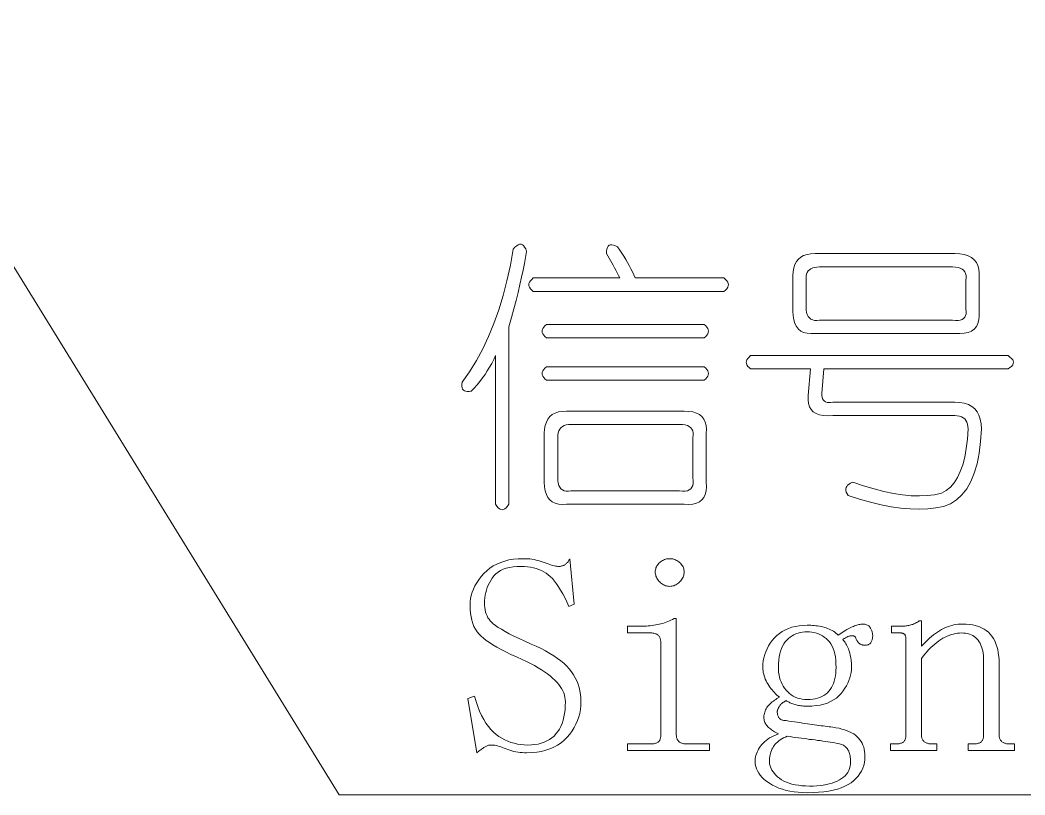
# Model space of a CAD drawing. Extents: x 1 to 297, y 1 to 210.
# Drawn here: x 248.71 to 261.65, y 109.01 to 118.99 of the extents above; entities that cross this region are included whole.
import ezdxf

# ---------------------------------------------------------------- set-up
doc = ezdxf.new("R2010")
doc.units = 0

msp = doc.modelspace()

# ---------------------------------------------------------------- linework, layer by layer
at = {"color": 7, "lineweight": 13}
msp.add_lwpolyline([(246.667, 118.993), (252.82, 109.014), (294.549, 109.014)], dxfattribs=at)
for points in [[(255.063, 116.043), (255.085, 116.068), (255.107, 116.088), (255.127, 116.1), (255.145, 116.107), (255.163, 116.107), (255.18, 116.101), (255.195, 116.089), (255.209, 116.07), (255.223, 116.046), (255.235, 116.014), (255.222, 115.938), (255.207, 115.857), (255.19, 115.771), (255.171, 115.681), (255.149, 115.586), (255.125, 115.486), (255.099, 115.382), (255.07, 115.274), (255.039, 115.161), (255.006, 115.043), (255.006, 112.757), (254.989, 112.732), (254.972, 112.712), (254.955, 112.697), (254.937, 112.689), (254.92, 112.686), (254.903, 112.689), (254.886, 112.697), (254.869, 112.712), (254.852, 112.732), (254.835, 112.757), (254.835, 114.672), (254.811, 114.621), (254.785, 114.571), (254.758, 114.522), (254.729, 114.475), (254.699, 114.429), (254.667, 114.384), (254.633, 114.34), (254.597, 114.297), (254.559, 114.255), (254.52, 114.214), (254.493, 114.21), (254.47, 114.21), (254.45, 114.213), (254.433, 114.219), (254.42, 114.229), (254.411, 114.242), (254.404, 114.258), (254.401, 114.278), (254.402, 114.302), (254.406, 114.329), (254.5, 114.464), (254.588, 114.608), (254.669, 114.759), (254.744, 114.918), (254.813, 115.086), (254.876, 115.261), (254.932, 115.445), (254.982, 115.636), (255.026, 115.836)], [(256.263, 115.986), (256.265, 116.018), (256.269, 116.044), (256.276, 116.066), (256.286, 116.082), (256.299, 116.093), (256.315, 116.099), (256.333, 116.1), (256.355, 116.096), (256.379, 116.086), (256.406, 116.072), (256.434, 116.032), (256.461, 115.992), (256.487, 115.952), (256.511, 115.912), (256.535, 115.872), (256.557, 115.832), (256.578, 115.792), (256.598, 115.752), (256.617, 115.712), (256.635, 115.672), (257.777, 115.672), (257.798, 115.654), (257.814, 115.637), (257.825, 115.62), (257.832, 115.603), (257.835, 115.586), (257.832, 115.569), (257.825, 115.552), (257.814, 115.534), (257.798, 115.517), (257.777, 115.5), (255.32, 115.5), (255.3, 115.517), (255.284, 115.534), (255.272, 115.552), (255.265, 115.569), (255.263, 115.586), (255.265, 115.603), (255.272, 115.62), (255.284, 115.637), (255.3, 115.654), (255.32, 115.672), (256.435, 115.672), (256.417, 115.706), (256.4, 115.739), (256.383, 115.772), (256.366, 115.804), (256.349, 115.836), (256.332, 115.867), (256.315, 115.898), (256.297, 115.928), (256.28, 115.957)], [(258.949, 115.986), (260.749, 115.986), (260.814, 115.983), (260.871, 115.973), (260.921, 115.958), (260.964, 115.936), (260.999, 115.907), (261.027, 115.873), (261.047, 115.832), (261.06, 115.785), (261.065, 115.731), (261.063, 115.672), (261.063, 115.243), (261.065, 115.184), (261.06, 115.131), (261.047, 115.085), (261.027, 115.046), (260.999, 115.014), (260.964, 114.989), (260.921, 114.971), (260.871, 114.96), (260.814, 114.955), (260.749, 114.957), (258.949, 114.957), (258.895, 114.955), (258.846, 114.96), (258.803, 114.971), (258.766, 114.989), (258.735, 115.014), (258.709, 115.046), (258.689, 115.085), (258.675, 115.131), (258.666, 115.184), (258.663, 115.243), (258.663, 115.7), (258.666, 115.754), (258.675, 115.803), (258.689, 115.846), (258.709, 115.883), (258.735, 115.914), (258.766, 115.94), (258.803, 115.96), (258.846, 115.974), (258.895, 115.983)], [(260.892, 115.643), (260.895, 115.676), (260.894, 115.705), (260.888, 115.73), (260.878, 115.753), (260.863, 115.772), (260.844, 115.787), (260.82, 115.799), (260.791, 115.808), (260.758, 115.813), (260.72, 115.814), (259.006, 115.814), (258.973, 115.813), (258.944, 115.809), (258.919, 115.802), (258.896, 115.792), (258.877, 115.779), (258.862, 115.763), (258.85, 115.744), (258.841, 115.723), (258.836, 115.699), (258.835, 115.672), (258.835, 115.3), (258.836, 115.262), (258.841, 115.229), (258.85, 115.201), (258.862, 115.177), (258.877, 115.157), (258.896, 115.142), (258.919, 115.132), (258.944, 115.126), (258.973, 115.125), (259.006, 115.129), (260.72, 115.129), (260.758, 115.125), (260.791, 115.125), (260.82, 115.13), (260.844, 115.138), (260.863, 115.15), (260.878, 115.166), (260.888, 115.187), (260.894, 115.211), (260.895, 115.239), (260.892, 115.272)], [(255.492, 115.072), (257.52, 115.072), (257.541, 115.054), (257.557, 115.037), (257.568, 115.02), (257.575, 115.003), (257.577, 114.986), (257.575, 114.969), (257.568, 114.952), (257.557, 114.934), (257.541, 114.917), (257.52, 114.9), (255.492, 114.9), (255.471, 114.917), (255.455, 114.934), (255.444, 114.952), (255.437, 114.969), (255.435, 114.986), (255.437, 115.003), (255.444, 115.02), (255.455, 115.037), (255.471, 115.054)], [(258.12, 114.672), (261.435, 114.672), (261.46, 114.654), (261.48, 114.637), (261.495, 114.62), (261.503, 114.603), (261.506, 114.586), (261.503, 114.569), (261.495, 114.552), (261.48, 114.534), (261.46, 114.517), (261.435, 114.5), (259.063, 114.5), (259.035, 114.186), (259.036, 114.159), (259.04, 114.136), (259.047, 114.116), (259.057, 114.099), (259.07, 114.086), (259.086, 114.076), (259.105, 114.07), (259.126, 114.067), (259.15, 114.068), (259.177, 114.072), (260.749, 114.072), (260.814, 114.068), (260.872, 114.058), (260.924, 114.041), (260.968, 114.017), (261.006, 113.986), (261.037, 113.948), (261.061, 113.904), (261.078, 113.852), (261.088, 113.794), (261.092, 113.729), (261.082, 113.564), (261.063, 113.414), (261.036, 113.279), (261, 113.157), (260.956, 113.05), (260.903, 112.957), (260.842, 112.879), (260.772, 112.814), (260.693, 112.764), (260.606, 112.729), (260.506, 112.71), (260.401, 112.698), (260.291, 112.694), (260.176, 112.697), (260.056, 112.707), (259.931, 112.725), (259.8, 112.751), (259.664, 112.784), (259.523, 112.824), (259.377, 112.872), (259.363, 112.894), (259.352, 112.915), (259.347, 112.935), (259.345, 112.954), (259.349, 112.972), (259.357, 112.988), (259.369, 113.004), (259.387, 113.018), (259.408, 113.031), (259.435, 113.043), (259.575, 112.995), (259.709, 112.955), (259.837, 112.922), (259.96, 112.897), (260.077, 112.879), (260.189, 112.868), (260.295, 112.865), (260.395, 112.869), (260.489, 112.881), (260.577, 112.9), (260.637, 112.934), (260.692, 112.979), (260.74, 113.035), (260.783, 113.101), (260.82, 113.179), (260.852, 113.267), (260.877, 113.366), (260.897, 113.476), (260.912, 113.597), (260.92, 113.729), (260.919, 113.761), (260.913, 113.79), (260.905, 113.816), (260.893, 113.838), (260.877, 113.857), (260.859, 113.873), (260.836, 113.885), (260.811, 113.893), (260.781, 113.898), (260.749, 113.9), (259.177, 113.9), (259.113, 113.898), (259.055, 113.901), (259.005, 113.911), (258.963, 113.928), (258.927, 113.95), (258.9, 113.979), (258.879, 114.014), (258.867, 114.056), (258.861, 114.103), (258.863, 114.157), (258.892, 114.5), (258.12, 114.5), (258.1, 114.517), (258.084, 114.534), (258.072, 114.552), (258.065, 114.569), (258.063, 114.586), (258.065, 114.603), (258.072, 114.62), (258.084, 114.637), (258.1, 114.654)], [(255.492, 114.529), (257.52, 114.529), (257.541, 114.512), (257.557, 114.494), (257.568, 114.477), (257.575, 114.46), (257.577, 114.443), (257.575, 114.426), (257.568, 114.409), (257.557, 114.392), (257.541, 114.374), (257.52, 114.357), (255.492, 114.357), (255.471, 114.374), (255.455, 114.392), (255.444, 114.409), (255.437, 114.426), (255.435, 114.443), (255.437, 114.46), (255.444, 114.477), (255.455, 114.494), (255.471, 114.512)], [(255.749, 113.957), (257.263, 113.957), (257.323, 113.954), (257.375, 113.946), (257.421, 113.932), (257.46, 113.912), (257.492, 113.886), (257.517, 113.854), (257.535, 113.817), (257.547, 113.774), (257.551, 113.726), (257.549, 113.672), (257.549, 113.043), (257.551, 112.984), (257.547, 112.931), (257.535, 112.885), (257.517, 112.846), (257.492, 112.814), (257.46, 112.789), (257.421, 112.771), (257.375, 112.76), (257.323, 112.755), (257.263, 112.757), (255.749, 112.757), (255.695, 112.755), (255.646, 112.76), (255.603, 112.771), (255.566, 112.789), (255.535, 112.814), (255.509, 112.846), (255.489, 112.885), (255.475, 112.931), (255.466, 112.984), (255.463, 113.043), (255.463, 113.672), (255.466, 113.726), (255.475, 113.774), (255.489, 113.817), (255.509, 113.854), (255.535, 113.886), (255.566, 113.912), (255.603, 113.932), (255.646, 113.946), (255.695, 113.954)], [(257.206, 113.786), (255.806, 113.786), (255.773, 113.784), (255.744, 113.779), (255.719, 113.77), (255.696, 113.758), (255.677, 113.743), (255.662, 113.724), (255.65, 113.702), (255.641, 113.676), (255.636, 113.647), (255.635, 113.614), (255.635, 113.1), (255.636, 113.062), (255.641, 113.029), (255.65, 113.001), (255.662, 112.977), (255.677, 112.957), (255.696, 112.942), (255.719, 112.932), (255.744, 112.926), (255.773, 112.925), (255.806, 112.929), (257.206, 112.929), (257.244, 112.925), (257.277, 112.926), (257.305, 112.932), (257.329, 112.942), (257.349, 112.957), (257.364, 112.977), (257.374, 113.001), (257.38, 113.029), (257.381, 113.062), (257.377, 113.1), (257.377, 113.614), (257.381, 113.647), (257.38, 113.676), (257.374, 113.702), (257.364, 113.724), (257.349, 113.743), (257.329, 113.758), (257.305, 113.77), (257.277, 113.779), (257.244, 113.784)], [(255.177, 110.757), (255.103, 110.791), (255.033, 110.824), (254.968, 110.856), (254.908, 110.888), (254.852, 110.918), (254.802, 110.948), (254.756, 110.976), (254.716, 111.004), (254.68, 111.031), (254.649, 111.057), (254.622, 111.084), (254.597, 111.114), (254.576, 111.147), (254.557, 111.183), (254.542, 111.222), (254.529, 111.263), (254.519, 111.307), (254.512, 111.354), (254.507, 111.404), (254.506, 111.457), (254.508, 111.5), (254.513, 111.542), (254.522, 111.584), (254.535, 111.625), (254.551, 111.666), (254.57, 111.707), (254.594, 111.747), (254.62, 111.786), (254.651, 111.826), (254.685, 111.864), (254.722, 111.901), (254.762, 111.934), (254.805, 111.963), (254.851, 111.988), (254.901, 112.009), (254.953, 112.026), (255.008, 112.04), (255.066, 112.05), (255.128, 112.055), (255.192, 112.057), (255.22, 112.057), (255.248, 112.055), (255.276, 112.053), (255.304, 112.049), (255.331, 112.045), (255.358, 112.039), (255.385, 112.033), (255.411, 112.025), (255.437, 112.017), (255.463, 112.007), (255.488, 111.998), (255.512, 111.989), (255.534, 111.982), (255.555, 111.975), (255.574, 111.97), (255.592, 111.965), (255.608, 111.962), (255.623, 111.959), (255.637, 111.958), (255.649, 111.957), (255.657, 111.957), (255.666, 111.958), (255.674, 111.959), (255.682, 111.961), (255.69, 111.963), (255.698, 111.965), (255.705, 111.968), (255.713, 111.971), (255.72, 111.975), (255.727, 111.979), (255.735, 111.983), (255.741, 111.989), (255.748, 111.995), (255.755, 112.002), (255.761, 112.009), (255.768, 112.017), (255.774, 112.026), (255.78, 112.036), (255.786, 112.046), (255.792, 112.057), (255.849, 111.472), (255.777, 111.443), (255.752, 111.501), (255.726, 111.555), (255.7, 111.606), (255.673, 111.652), (255.647, 111.695), (255.621, 111.734), (255.594, 111.768), (255.567, 111.8), (255.54, 111.827), (255.513, 111.85), (255.485, 111.87), (255.456, 111.889), (255.425, 111.905), (255.392, 111.919), (255.358, 111.93), (255.322, 111.94), (255.285, 111.948), (255.246, 111.953), (255.205, 111.956), (255.163, 111.957), (255.111, 111.956), (255.061, 111.951), (255.016, 111.944), (254.973, 111.933), (254.935, 111.92), (254.899, 111.903), (254.867, 111.884), (254.839, 111.861), (254.813, 111.836), (254.792, 111.807), (254.773, 111.777), (254.756, 111.746), (254.741, 111.715), (254.728, 111.684), (254.717, 111.652), (254.708, 111.62), (254.701, 111.587), (254.696, 111.554), (254.693, 111.52), (254.692, 111.486), (254.693, 111.455), (254.695, 111.426), (254.7, 111.397), (254.707, 111.37), (254.715, 111.345), (254.725, 111.32), (254.737, 111.297), (254.751, 111.276), (254.767, 111.255), (254.785, 111.236), (254.806, 111.216), (254.835, 111.195), (254.869, 111.172), (254.91, 111.147), (254.958, 111.12), (255.012, 111.091), (255.072, 111.06), (255.139, 111.028), (255.212, 110.993), (255.292, 110.957), (255.358, 110.928), (255.421, 110.899), (255.48, 110.868), (255.535, 110.837), (255.586, 110.805), (255.634, 110.773), (255.677, 110.74), (255.717, 110.706), (255.753, 110.671), (255.785, 110.636), (255.813, 110.599), (255.839, 110.562), (255.861, 110.523), (255.881, 110.483), (255.897, 110.441), (255.911, 110.398), (255.921, 110.354), (255.929, 110.309), (255.933, 110.262), (255.935, 110.214), (255.933, 110.164), (255.927, 110.114), (255.919, 110.065), (255.906, 110.018), (255.89, 109.972), (255.87, 109.926), (255.847, 109.882), (255.82, 109.84), (255.79, 109.798), (255.756, 109.757), (255.719, 109.719), (255.678, 109.685), (255.634, 109.655), (255.587, 109.629), (255.536, 109.607), (255.483, 109.589), (255.426, 109.575), (255.365, 109.565), (255.302, 109.559), (255.235, 109.557), (255.206, 109.558), (255.178, 109.559), (255.151, 109.562), (255.124, 109.565), (255.097, 109.57), (255.071, 109.575), (255.045, 109.582), (255.02, 109.589), (254.995, 109.598), (254.97, 109.607), (254.947, 109.617), (254.924, 109.625), (254.902, 109.633), (254.881, 109.639), (254.861, 109.645), (254.843, 109.649), (254.825, 109.653), (254.808, 109.655), (254.792, 109.657), (254.777, 109.657), (254.769, 109.657), (254.76, 109.656), (254.752, 109.655), (254.743, 109.653), (254.735, 109.65), (254.726, 109.647), (254.717, 109.643), (254.709, 109.639), (254.7, 109.634), (254.692, 109.629), (254.683, 109.623), (254.674, 109.617), (254.665, 109.61), (254.655, 109.604), (254.645, 109.597), (254.635, 109.589), (254.625, 109.582), (254.614, 109.574), (254.603, 109.566), (254.592, 109.557), (254.477, 110.257), (254.563, 110.286), (254.584, 110.217), (254.606, 110.152), (254.63, 110.091), (254.656, 110.036), (254.683, 109.984), (254.711, 109.937), (254.742, 109.894), (254.773, 109.856), (254.807, 109.822), (254.842, 109.793), (254.878, 109.767), (254.915, 109.744), (254.953, 109.724), (254.993, 109.706), (255.033, 109.691), (255.074, 109.679), (255.116, 109.669), (255.159, 109.663), (255.204, 109.659), (255.249, 109.657), (255.296, 109.659), (255.341, 109.663), (255.384, 109.67), (255.424, 109.68), (255.461, 109.693), (255.497, 109.709), (255.529, 109.727), (255.56, 109.749), (255.588, 109.773), (255.613, 109.8), (255.636, 109.83), (255.657, 109.862), (255.675, 109.897), (255.691, 109.935), (255.704, 109.975), (255.715, 110.018), (255.724, 110.063), (255.73, 110.111), (255.733, 110.161), (255.735, 110.214), (255.733, 110.243), (255.729, 110.271), (255.722, 110.299), (255.713, 110.328), (255.701, 110.355), (255.686, 110.383), (255.668, 110.411), (255.648, 110.438), (255.625, 110.466), (255.599, 110.493), (255.57, 110.52), (255.539, 110.547), (255.504, 110.574), (255.466, 110.6), (255.426, 110.627), (255.382, 110.653), (255.335, 110.679), (255.286, 110.706), (255.233, 110.731)], [(257.077, 112.057), (257.092, 112.057), (257.105, 112.055), (257.119, 112.053), (257.132, 112.049), (257.145, 112.045), (257.158, 112.039), (257.17, 112.033), (257.183, 112.025), (257.194, 112.017), (257.206, 112.007), (257.217, 111.997), (257.227, 111.986), (257.235, 111.975), (257.243, 111.964), (257.249, 111.952), (257.254, 111.94), (257.258, 111.927), (257.261, 111.914), (257.263, 111.9), (257.263, 111.886), (257.263, 111.872), (257.261, 111.858), (257.258, 111.844), (257.254, 111.831), (257.249, 111.818), (257.243, 111.805), (257.235, 111.793), (257.227, 111.781), (257.217, 111.769), (257.206, 111.757), (257.194, 111.746), (257.183, 111.737), (257.17, 111.728), (257.158, 111.721), (257.145, 111.714), (257.132, 111.709), (257.119, 111.705), (257.105, 111.702), (257.092, 111.701), (257.077, 111.7), (257.063, 111.701), (257.049, 111.702), (257.036, 111.705), (257.023, 111.709), (257.01, 111.714), (256.997, 111.721), (256.984, 111.728), (256.972, 111.737), (256.96, 111.746), (256.949, 111.757), (256.938, 111.769), (256.928, 111.781), (256.92, 111.793), (256.912, 111.805), (256.906, 111.818), (256.901, 111.831), (256.897, 111.844), (256.894, 111.858), (256.892, 111.872), (256.892, 111.886), (256.892, 111.9), (256.894, 111.914), (256.897, 111.927), (256.901, 111.94), (256.906, 111.952), (256.912, 111.964), (256.92, 111.975), (256.928, 111.986), (256.938, 111.997), (256.949, 112.007), (256.96, 112.017), (256.972, 112.025), (256.984, 112.033), (256.997, 112.039), (257.01, 112.045), (257.023, 112.049), (257.036, 112.053), (257.049, 112.055), (257.063, 112.057)], [(256.963, 110.972), (256.963, 110.983), (256.962, 110.994), (256.961, 111.004), (256.959, 111.014), (256.956, 111.023), (256.953, 111.032), (256.949, 111.041), (256.945, 111.049), (256.94, 111.057), (256.935, 111.064), (256.928, 111.071), (256.921, 111.077), (256.914, 111.083), (256.905, 111.087), (256.895, 111.091), (256.885, 111.094), (256.874, 111.097), (256.861, 111.099), (256.848, 111.1), (256.835, 111.1), (256.535, 111.1), (256.535, 111.186), (256.677, 111.186), (256.703, 111.186), (256.728, 111.187), (256.753, 111.188), (256.778, 111.189), (256.802, 111.191), (256.827, 111.194), (256.85, 111.196), (256.874, 111.2), (256.897, 111.203), (256.92, 111.207), (256.943, 111.212), (256.965, 111.217), (256.988, 111.223), (257.009, 111.23), (257.031, 111.238), (257.052, 111.246), (257.073, 111.255), (257.094, 111.264), (257.114, 111.275), (257.135, 111.286), (257.163, 111.286), (257.163, 109.786), (257.164, 109.775), (257.165, 109.764), (257.166, 109.754), (257.169, 109.745), (257.172, 109.736), (257.176, 109.728), (257.181, 109.72), (257.186, 109.713), (257.192, 109.706), (257.199, 109.7), (257.206, 109.695), (257.214, 109.69), (257.222, 109.686), (257.231, 109.682), (257.24, 109.679), (257.249, 109.676), (257.259, 109.674), (257.27, 109.673), (257.281, 109.672), (257.292, 109.672), (257.592, 109.672), (257.592, 109.586), (256.535, 109.586), (256.535, 109.672), (256.835, 109.672), (256.848, 109.672), (256.861, 109.673), (256.874, 109.674), (256.885, 109.676), (256.895, 109.679), (256.905, 109.682), (256.914, 109.686), (256.921, 109.69), (256.928, 109.695), (256.935, 109.7), (256.94, 109.706), (256.945, 109.713), (256.949, 109.72), (256.953, 109.728), (256.956, 109.736), (256.959, 109.745), (256.961, 109.754), (256.962, 109.764), (256.963, 109.775), (256.963, 109.786)], [(259.177, 109.886), (259.219, 109.879), (259.259, 109.872), (259.296, 109.863), (259.331, 109.853), (259.363, 109.841), (259.393, 109.828), (259.421, 109.814), (259.447, 109.799), (259.471, 109.782), (259.492, 109.764), (259.511, 109.745), (259.528, 109.725), (259.543, 109.703), (259.556, 109.68), (259.567, 109.655), (259.576, 109.63), (259.583, 109.603), (259.588, 109.575), (259.591, 109.545), (259.592, 109.514), (259.59, 109.472), (259.585, 109.432), (259.576, 109.394), (259.563, 109.357), (259.547, 109.322), (259.527, 109.288), (259.504, 109.256), (259.477, 109.226), (259.447, 109.198), (259.413, 109.172), (259.375, 109.147), (259.333, 109.125), (259.287, 109.106), (259.237, 109.089), (259.183, 109.075), (259.124, 109.064), (259.062, 109.055), (258.995, 109.048), (258.924, 109.044), (258.849, 109.043), (258.79, 109.044), (258.733, 109.048), (258.679, 109.054), (258.627, 109.062), (258.577, 109.073), (258.53, 109.087), (258.485, 109.102), (258.442, 109.121), (258.401, 109.141), (258.363, 109.164), (258.328, 109.189), (258.296, 109.214), (258.268, 109.24), (258.244, 109.267), (258.224, 109.295), (258.207, 109.323), (258.194, 109.352), (258.185, 109.382), (258.179, 109.412), (258.177, 109.443), (258.178, 109.463), (258.18, 109.483), (258.184, 109.503), (258.189, 109.523), (258.195, 109.543), (258.203, 109.563), (258.212, 109.583), (258.223, 109.603), (258.235, 109.623), (258.249, 109.643), (258.264, 109.663), (258.281, 109.681), (258.299, 109.699), (258.32, 109.716), (258.342, 109.732), (258.365, 109.748), (258.391, 109.762), (258.418, 109.776), (258.447, 109.788), (258.477, 109.8), (258.461, 109.809), (258.445, 109.818), (258.429, 109.826), (258.415, 109.836), (258.401, 109.845), (258.387, 109.854), (258.375, 109.864), (258.363, 109.873), (258.352, 109.883), (258.342, 109.893), (258.332, 109.903), (258.324, 109.914), (258.316, 109.925), (258.31, 109.936), (258.304, 109.948), (258.3, 109.961), (258.296, 109.973), (258.294, 109.987), (258.292, 110), (258.292, 110.014), (258.292, 110.031), (258.294, 110.048), (258.297, 110.064), (258.301, 110.08), (258.306, 110.095), (258.312, 110.11), (258.32, 110.124), (258.328, 110.138), (258.338, 110.151), (258.349, 110.164), (258.361, 110.177), (258.373, 110.189), (258.386, 110.201), (258.399, 110.212), (258.413, 110.223), (258.428, 110.234), (258.443, 110.244), (258.459, 110.254), (258.475, 110.263), (258.492, 110.272), (258.475, 110.286), (258.458, 110.301), (258.442, 110.317), (258.427, 110.333), (258.411, 110.35), (258.397, 110.368), (258.382, 110.386), (258.368, 110.404), (258.355, 110.423), (258.342, 110.443), (258.33, 110.463), (258.319, 110.484), (258.309, 110.504), (258.301, 110.525), (258.294, 110.547), (258.288, 110.568), (258.283, 110.59), (258.28, 110.612), (258.278, 110.635), (258.277, 110.657), (258.279, 110.7), (258.283, 110.741), (258.291, 110.781), (258.301, 110.821), (258.315, 110.859), (258.331, 110.896), (258.351, 110.933), (258.373, 110.968), (258.399, 111.002), (258.427, 111.036), (258.459, 111.067), (258.492, 111.095), (258.528, 111.12), (258.567, 111.141), (258.608, 111.159), (258.651, 111.174), (258.697, 111.185), (258.745, 111.194), (258.796, 111.198), (258.849, 111.2), (258.872, 111.2), (258.894, 111.199), (258.917, 111.198), (258.939, 111.196), (258.961, 111.193), (258.983, 111.19), (259.005, 111.186), (259.027, 111.182), (259.049, 111.177), (259.07, 111.172), (259.091, 111.165), (259.112, 111.158), (259.131, 111.151), (259.15, 111.142), (259.169, 111.132), (259.186, 111.122), (259.203, 111.111), (259.219, 111.098), (259.234, 111.085), (259.249, 111.072), (259.269, 111.085), (259.288, 111.099), (259.307, 111.111), (259.325, 111.123), (259.344, 111.134), (259.361, 111.144), (259.378, 111.154), (259.395, 111.163), (259.412, 111.171), (259.427, 111.179), (259.443, 111.185), (259.458, 111.192), (259.473, 111.197), (259.487, 111.202), (259.501, 111.205), (259.514, 111.209), (259.527, 111.211), (259.539, 111.213), (259.552, 111.214), (259.563, 111.214), (259.577, 111.214), (259.59, 111.212), (259.602, 111.21), (259.613, 111.206), (259.624, 111.202), (259.633, 111.196), (259.642, 111.19), (259.65, 111.182), (259.657, 111.174), (259.663, 111.164), (259.669, 111.154), (259.673, 111.145), (259.678, 111.135), (259.681, 111.126), (259.685, 111.116), (259.687, 111.107), (259.689, 111.098), (259.691, 111.089), (259.691, 111.08), (259.692, 111.072), (259.692, 111.06), (259.691, 111.05), (259.69, 111.039), (259.688, 111.029), (259.686, 111.02), (259.684, 111.011), (259.681, 111.002), (259.678, 110.994), (259.674, 110.986), (259.67, 110.979), (259.666, 110.972), (259.66, 110.966), (259.654, 110.96), (259.647, 110.956), (259.64, 110.952), (259.632, 110.949), (259.623, 110.946), (259.613, 110.944), (259.603, 110.943), (259.592, 110.943), (259.583, 110.943), (259.575, 110.944), (259.567, 110.945), (259.56, 110.946), (259.552, 110.948), (259.545, 110.951), (259.539, 110.953), (259.532, 110.957), (259.526, 110.96), (259.52, 110.964), (259.515, 110.969), (259.509, 110.974), (259.504, 110.979), (259.5, 110.985), (259.495, 110.991), (259.491, 110.998), (259.487, 111.005), (259.484, 111.012), (259.48, 111.02), (259.477, 111.029), (259.474, 111.037), (259.47, 111.044), (259.466, 111.05), (259.46, 111.055), (259.454, 111.059), (259.447, 111.062), (259.44, 111.064), (259.432, 111.065), (259.423, 111.065), (259.413, 111.064), (259.403, 111.063), (259.393, 111.06), (259.383, 111.057), (259.372, 111.053), (259.361, 111.048), (259.351, 111.043), (259.34, 111.037), (259.329, 111.03), (259.317, 111.023), (259.306, 111.014), (259.317, 111.003), (259.328, 110.99), (259.338, 110.976), (259.347, 110.962), (259.356, 110.947), (259.364, 110.93), (259.372, 110.913), (259.379, 110.896), (259.386, 110.877), (259.392, 110.857), (259.397, 110.837), (259.402, 110.817), (259.406, 110.797), (259.41, 110.777), (259.413, 110.757), (259.416, 110.737), (259.418, 110.717), (259.419, 110.697), (259.42, 110.677), (259.42, 110.657), (259.419, 110.623), (259.415, 110.589), (259.408, 110.555), (259.399, 110.521), (259.386, 110.488), (259.371, 110.454), (259.354, 110.421), (259.333, 110.388), (259.31, 110.354), (259.285, 110.322), (259.256, 110.29), (259.224, 110.262), (259.188, 110.238), (259.15, 110.216), (259.108, 110.198), (259.063, 110.184), (259.014, 110.172), (258.962, 110.164), (258.907, 110.159), (258.849, 110.157), (258.832, 110.157), (258.815, 110.158), (258.799, 110.159), (258.783, 110.161), (258.767, 110.163), (258.751, 110.165), (258.736, 110.168), (258.721, 110.171), (258.706, 110.175), (258.692, 110.179), (258.678, 110.183), (258.664, 110.188), (258.651, 110.192), (258.639, 110.197), (258.627, 110.202), (258.616, 110.207), (258.606, 110.212), (258.596, 110.218), (258.586, 110.223), (258.577, 110.229), (258.566, 110.223), (258.556, 110.217), (258.546, 110.21), (258.536, 110.204), (258.527, 110.197), (258.519, 110.189), (258.511, 110.182), (258.504, 110.174), (258.498, 110.166), (258.492, 110.157), (258.486, 110.149), (258.481, 110.141), (258.477, 110.133), (258.473, 110.125), (258.47, 110.118), (258.468, 110.111), (258.466, 110.104), (258.464, 110.098), (258.463, 110.092), (258.463, 110.086), (258.463, 110.075), (258.464, 110.064), (258.466, 110.054), (258.468, 110.045), (258.47, 110.036), (258.473, 110.028), (258.477, 110.02), (258.481, 110.013), (258.486, 110.006), (258.492, 110), (258.498, 109.995), (258.504, 109.99), (258.511, 109.986), (258.519, 109.982), (258.527, 109.979), (258.536, 109.976), (258.546, 109.974), (258.556, 109.973), (258.566, 109.972), (258.577, 109.972), (258.614, 109.966), (258.65, 109.96), (258.686, 109.955), (258.72, 109.95), (258.754, 109.945), (258.787, 109.94), (258.82, 109.935), (258.852, 109.93), (258.883, 109.926), (258.913, 109.922), (258.943, 109.917), (258.972, 109.913), (259, 109.909), (259.027, 109.906), (259.054, 109.902), (259.08, 109.898), (259.106, 109.895), (259.13, 109.892), (259.154, 109.889)], [(259.92, 109.586), (259.92, 109.672), (259.992, 109.672), (260.006, 109.672), (260.019, 109.673), (260.031, 109.674), (260.042, 109.676), (260.052, 109.679), (260.062, 109.682), (260.071, 109.686), (260.079, 109.69), (260.086, 109.695), (260.092, 109.7), (260.097, 109.706), (260.102, 109.713), (260.106, 109.72), (260.11, 109.728), (260.113, 109.736), (260.116, 109.745), (260.118, 109.754), (260.119, 109.764), (260.12, 109.775), (260.12, 109.786), (260.12, 111.014), (260.12, 111.023), (260.12, 111.031), (260.119, 111.038), (260.118, 111.045), (260.117, 111.052), (260.115, 111.058), (260.113, 111.064), (260.111, 111.069), (260.109, 111.074), (260.106, 111.079), (260.103, 111.083), (260.099, 111.086), (260.095, 111.09), (260.09, 111.092), (260.085, 111.095), (260.079, 111.097), (260.072, 111.098), (260.065, 111.099), (260.057, 111.1), (260.049, 111.1), (259.935, 111.1), (259.935, 111.186), (260.035, 111.186), (260.049, 111.186), (260.063, 111.186), (260.077, 111.187), (260.091, 111.188), (260.104, 111.189), (260.118, 111.191), (260.131, 111.193), (260.144, 111.195), (260.157, 111.197), (260.17, 111.2), (260.183, 111.203), (260.196, 111.207), (260.208, 111.211), (260.221, 111.216), (260.233, 111.222), (260.245, 111.228), (260.257, 111.234), (260.269, 111.241), (260.28, 111.249), (260.292, 111.257), (260.32, 111.257), (260.32, 110.929), (260.346, 110.957), (260.372, 110.983), (260.397, 111.008), (260.423, 111.032), (260.449, 111.054), (260.475, 111.074), (260.5, 111.094), (260.526, 111.112), (260.552, 111.128), (260.577, 111.143), (260.603, 111.157), (260.629, 111.169), (260.656, 111.179), (260.683, 111.189), (260.71, 111.197), (260.737, 111.203), (260.764, 111.208), (260.792, 111.212), (260.82, 111.214), (260.849, 111.214), (260.896, 111.213), (260.941, 111.209), (260.983, 111.203), (261.023, 111.194), (261.06, 111.182), (261.094, 111.168), (261.126, 111.151), (261.155, 111.132), (261.182, 111.11), (261.206, 111.086), (261.228, 111.059), (261.247, 111.029), (261.264, 110.997), (261.279, 110.962), (261.292, 110.925), (261.302, 110.885), (261.31, 110.843), (261.316, 110.798), (261.319, 110.75), (261.32, 110.7), (261.32, 109.786), (261.321, 109.775), (261.322, 109.764), (261.324, 109.754), (261.326, 109.745), (261.329, 109.736), (261.333, 109.728), (261.338, 109.72), (261.343, 109.713), (261.349, 109.706), (261.356, 109.7), (261.363, 109.695), (261.371, 109.69), (261.379, 109.686), (261.388, 109.682), (261.397, 109.679), (261.407, 109.676), (261.417, 109.674), (261.427, 109.673), (261.438, 109.672), (261.449, 109.672), (261.52, 109.672), (261.52, 109.586), (260.92, 109.586), (260.92, 109.672), (260.992, 109.672), (261.006, 109.672), (261.019, 109.673), (261.031, 109.674), (261.042, 109.676), (261.052, 109.679), (261.062, 109.682), (261.071, 109.686), (261.079, 109.69), (261.086, 109.695), (261.092, 109.7), (261.097, 109.706), (261.102, 109.713), (261.106, 109.72), (261.11, 109.728), (261.113, 109.736), (261.116, 109.745), (261.118, 109.754), (261.119, 109.764), (261.12, 109.775), (261.12, 109.786), (261.12, 110.743), (261.12, 110.776), (261.117, 110.808), (261.114, 110.839), (261.109, 110.868), (261.102, 110.895), (261.095, 110.92), (261.085, 110.944), (261.075, 110.967), (261.062, 110.988), (261.049, 111.007), (261.034, 111.025), (261.017, 111.041), (261, 111.055), (260.98, 111.067), (260.96, 111.077), (260.937, 111.085), (260.914, 111.092), (260.889, 111.096), (260.862, 111.099), (260.835, 111.1), (260.809, 111.099), (260.783, 111.097), (260.757, 111.092), (260.731, 111.086), (260.704, 111.079), (260.678, 111.069), (260.651, 111.058), (260.624, 111.045), (260.597, 111.031), (260.57, 111.014), (260.543, 110.997), (260.517, 110.977), (260.491, 110.957), (260.465, 110.934), (260.44, 110.911), (260.415, 110.886), (260.391, 110.859), (260.367, 110.832), (260.343, 110.802), (260.32, 110.772), (260.32, 109.786), (260.321, 109.775), (260.322, 109.764), (260.324, 109.754), (260.326, 109.745), (260.329, 109.736), (260.333, 109.728), (260.338, 109.72), (260.343, 109.713), (260.349, 109.706), (260.356, 109.7), (260.363, 109.695), (260.371, 109.69), (260.379, 109.686), (260.388, 109.682), (260.397, 109.679), (260.407, 109.676), (260.417, 109.674), (260.427, 109.673), (260.438, 109.672), (260.449, 109.672), (260.52, 109.672), (260.52, 109.586)], [(258.477, 110.657), (258.478, 110.623), (258.481, 110.591), (258.486, 110.559), (258.493, 110.528), (258.502, 110.498), (258.513, 110.47), (258.526, 110.442), (258.541, 110.415), (258.558, 110.389), (258.577, 110.364), (258.598, 110.341), (258.62, 110.321), (258.644, 110.302), (258.669, 110.287), (258.695, 110.273), (258.723, 110.262), (258.752, 110.254), (258.783, 110.248), (258.815, 110.244), (258.849, 110.243), (258.885, 110.244), (258.919, 110.247), (258.952, 110.253), (258.983, 110.26), (259.011, 110.27), (259.038, 110.282), (259.063, 110.295), (259.087, 110.312), (259.108, 110.33), (259.127, 110.35), (259.145, 110.372), (259.161, 110.397), (259.175, 110.423), (259.187, 110.451), (259.197, 110.48), (259.205, 110.512), (259.212, 110.546), (259.217, 110.581), (259.219, 110.618), (259.22, 110.657), (259.219, 110.704), (259.216, 110.749), (259.211, 110.791), (259.203, 110.83), (259.194, 110.866), (259.182, 110.9), (259.168, 110.931), (259.152, 110.959), (259.134, 110.984), (259.113, 111.007), (259.091, 111.028), (259.068, 111.046), (259.044, 111.062), (259.019, 111.076), (258.994, 111.088), (258.967, 111.097), (258.939, 111.105), (258.91, 111.11), (258.88, 111.113), (258.849, 111.114), (258.818, 111.113), (258.788, 111.11), (258.759, 111.105), (258.731, 111.097), (258.704, 111.088), (258.678, 111.076), (258.653, 111.062), (258.629, 111.046), (258.607, 111.028), (258.585, 111.007), (258.564, 110.984), (258.546, 110.959), (258.53, 110.931), (258.516, 110.9), (258.504, 110.866), (258.495, 110.83), (258.487, 110.791), (258.482, 110.749), (258.479, 110.704)], [(258.592, 109.772), (258.567, 109.76), (258.543, 109.748), (258.522, 109.735), (258.501, 109.722), (258.483, 109.709), (258.466, 109.695), (258.45, 109.681), (258.436, 109.666), (258.424, 109.651), (258.413, 109.636), (258.404, 109.62), (258.395, 109.603), (258.388, 109.585), (258.381, 109.567), (258.376, 109.548), (258.371, 109.529), (258.368, 109.508), (258.365, 109.487), (258.364, 109.465), (258.363, 109.443), (258.364, 109.42), (258.368, 109.398), (258.375, 109.376), (258.384, 109.354), (258.395, 109.332), (258.409, 109.311), (258.426, 109.29), (258.445, 109.269), (258.467, 109.249), (258.492, 109.229), (258.519, 109.21), (258.548, 109.193), (258.58, 109.178), (258.615, 109.165), (258.652, 109.154), (258.692, 109.145), (258.735, 109.138), (258.78, 109.133), (258.827, 109.13), (258.877, 109.129), (258.925, 109.129), (258.971, 109.132), (259.014, 109.136), (259.056, 109.141), (259.095, 109.148), (259.133, 109.157), (259.168, 109.167), (259.202, 109.179), (259.234, 109.192), (259.263, 109.207), (259.29, 109.224), (259.315, 109.242), (259.336, 109.261), (259.355, 109.283), (259.37, 109.305), (259.383, 109.33), (259.393, 109.356), (259.4, 109.383), (259.405, 109.412), (259.406, 109.443), (259.406, 109.463), (259.405, 109.481), (259.403, 109.499), (259.4, 109.516), (259.397, 109.532), (259.393, 109.548), (259.389, 109.562), (259.383, 109.576), (259.377, 109.588), (259.37, 109.6), (259.363, 109.611), (259.355, 109.621), (259.346, 109.631), (259.336, 109.639), (259.326, 109.647), (259.315, 109.653), (259.303, 109.659), (259.29, 109.664), (259.277, 109.668), (259.263, 109.672), (259.234, 109.677), (259.205, 109.683), (259.175, 109.688), (259.144, 109.693), (259.113, 109.698), (259.081, 109.703), (259.049, 109.708), (259.016, 109.713), (258.983, 109.717), (258.949, 109.722), (258.914, 109.726), (258.88, 109.73), (258.845, 109.735), (258.809, 109.74), (258.774, 109.745), (258.738, 109.75), (258.702, 109.755), (258.665, 109.76), (258.629, 109.766)]]:
    msp.add_lwpolyline(points, close=True, dxfattribs=at)

doc.saveas('drawing.dxf')
